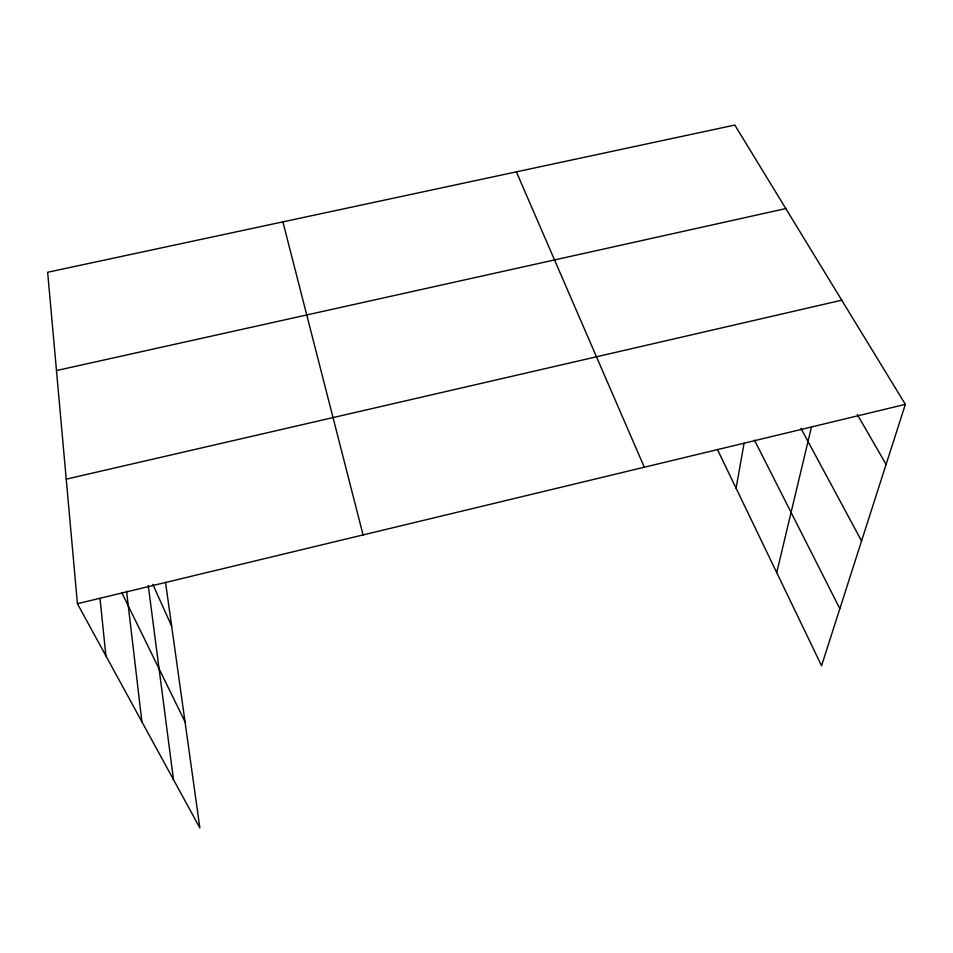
<?xml version="1.0" encoding="UTF-8"?>
<svg xmlns="http://www.w3.org/2000/svg" width="953" height="953" viewBox="0 0 953 953"><rect width="100%" height="100%" fill="white"/><g stroke="black" fill="none" stroke-linecap="round" stroke-linejoin="round"><path stroke-width="1.43" d="M736.085 488.234L744.09 443.205M776.719 572.61L811.456 427.051M165.524 582.283L199.856 827.943L77.419 603.702L47.65 272.26L734.811 125.057L905.35 404.37L821.557 665.754L717.395 449.399M77.419 603.702L905.35 404.37M66.233 479.156L841.737 300.195M56.477 370.55L785.808 208.576M857.283 414.495L886.099 464.409M800.985 428.433L861.56 540.97M754.502 440.215L839.855 608.705M121.853 592.766L185.025 721.814M152.861 584.439L171.647 626.145M516.371 171.85L644.299 467.22M282.898 221.87L363.081 534.919M148.275 585.678L173.482 779.637M126.558 591.229L141.914 721.826M100.005 598.329L105.914 655.878"/></g></svg>
